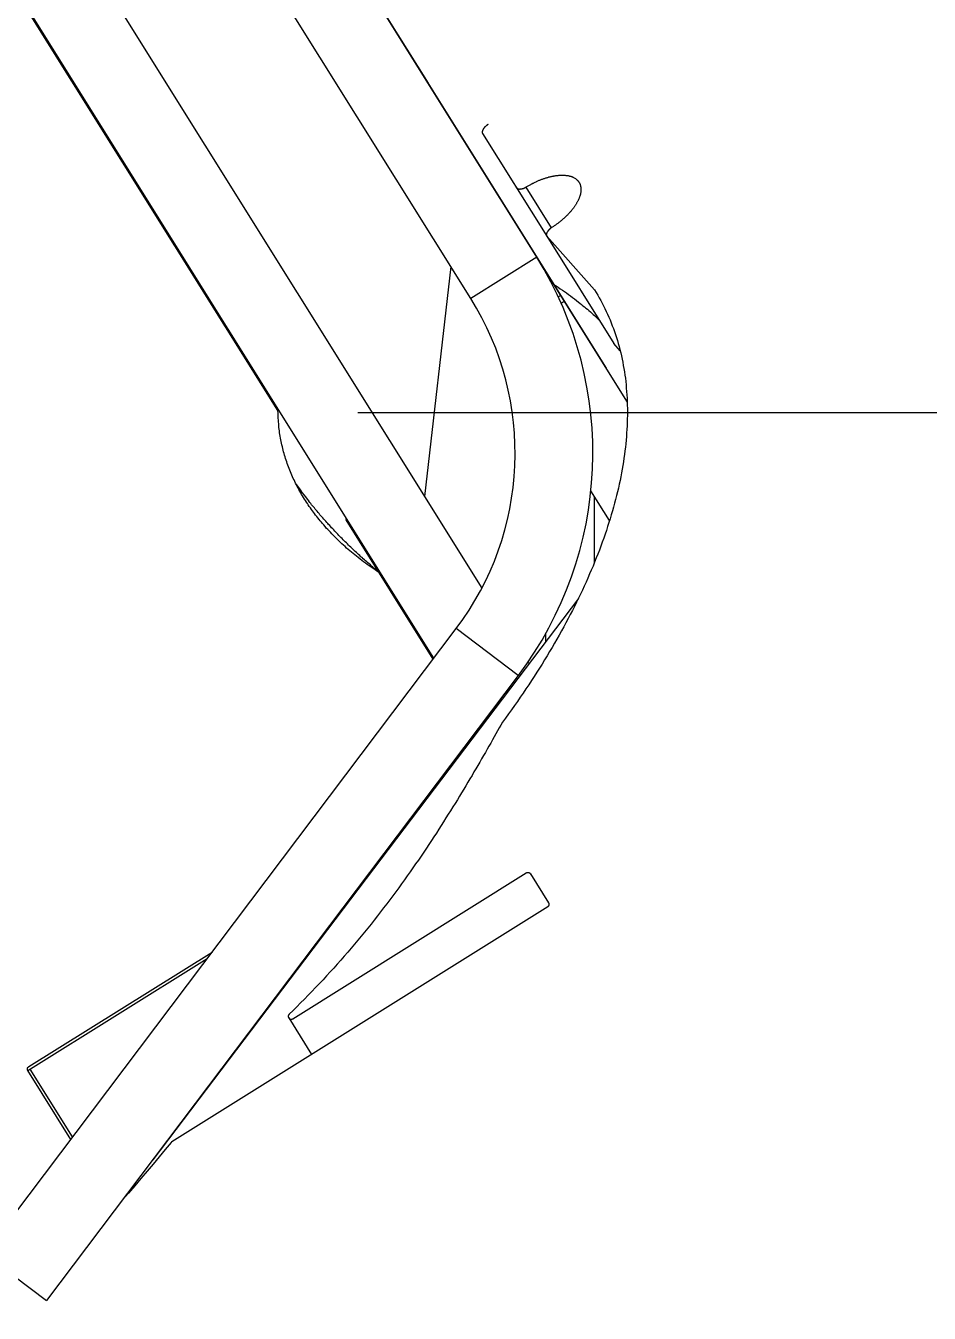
# Model space of a CAD drawing. Header units: millimetres. Extents: x 1084702 to 1166801, y 36632 to 124519.
# Drawn here: x 1098667.8 to 1098760.7, y 107015.8 to 107148.3 of the extents above; entities that cross this region are included whole.
import ezdxf

# ---------------------------------------------------------------- set-up
doc = ezdxf.new("R2010")
doc.units = ezdxf.units.MM
doc.header["$LTSCALE"] = 250
doc.linetypes.add('CENTER', pattern=[3, 2.5, -0.25, 0, -0.25])
doc.linetypes.add('PHANTOM', pattern=[2.1, 1.25, -0.2, 0.125, -0.2, 0.125, -0.2])
doc.layers.get('0').update_dxf_attribs({"color": 255})

# ---------------------------------------------------------------- blocks, each defined once
blk = doc.blocks.new('cont')
at = {"linetype": 'PHANTOM'}
blk.add_lwpolyline([(225402.77, 143408.75), (231452.77, 143408.75), (231452.77, 145808.75), (225402.77, 145808.75)], close=True, dxfattribs=at)
blk = doc.blocks.new('PK65002M m platform_side')
at = {"linetype": 'Continuous'}
for p, q in [((-9593, 6359.29), (-9453.7, 6136.38)), ((-9458.63, 6129.17), (-9599.78, 6355.05)), ((-9552.93, 6338.26), (-9438.75, 6155.53)), ((-9551.35, 6335.76), (-9446.28, 6167.62)), ((-9454.84, 6166.18), (-9559.71, 6334.02)), ((-9474.69, 6154.65), (-9568.44, 6304.7)), ((-9464.53, 6196.81), (-9459.23, 6188.34)), ((-9459.23, 6188.34), (-9459.23, 6188.34)), ((-9453.63, 6183.14), (-9447.03, 6172.58)), ((-9452.73, 6177.93), (-9440.92, 6159.03)), ((-9452.73, 6177.93), (-9452.73, 6177.93)), ((-9449.19, 6177.62), (-9446.58, 6173.44)), ((-9447.03, 6172.58), (-9442.11, 6167.07)), ((-9447.03, 6172.58), (-9440.14, 6161.56)), ((-9448.06, 6170.42), (-9454.84, 6166.18)), ((-9456.89, 6169.46), (-9459.6, 6145.82)), ((-9445.84, 6166.35), (-9445.6, 6166.5)), ((-9445.55, 6165.7), (-9445.23, 6165.9)), ((-9444.22, 6164.28), (-9444.19, 6164.26)), ((-9439.47, 6160.81), (-9440.14, 6161.56)), ((-9474.67, 6154.62), (-9474.69, 6154.65)), ((-9440.56, 6143.34), (-9442.48, 6146.41)), ((-9442.12, 6139.02), (-9442.12, 6145.82)), ((-9458.7, 6129.08), (-9467.65, 6143.41)), ((-9464.29, 6138.02), (-9464.28, 6138.01)), ((-9464.28, 6138.01), (-9464.26, 6137.96)), ((-9464.26, 6137.96), (-9458.7, 6129.08)), ((-9443.77, 6135.32), (-9487.56, 6077.56)), ((-9461.07, 6133.06), (-9461.08, 6132.9)), ((-9504.87, 6067.9), (-9456.34, 6132.22)), ((-9449.95, 6127.4), (-9456.34, 6132.22)), ((-9447.14, 6131.69), (-9447.14, 6130.88)), ((-9448.96, 6128.78), (-9448.85, 6128.62)), ((-9449.95, 6127.4), (-9498.48, 6063.09)), ((-9454.09, 6121.71), (-9454.16, 6121.82)), ((-9454.03, 6121.8), (-9454.09, 6121.91)), ((-9454.16, 6121.81), (-9454.1, 6121.7)), ((-9473.15, 6092.08), (-9449.13, 6107.1)), ((-9465.4, 6106.79), (-9465.45, 6106.86)), ((-9465.25, 6107.12), (-9465.21, 6107.04)), ((-9448.71, 6107), (-9446.85, 6104.02)), ((-9446.93, 6103.59), (-9485.6, 6079.43)), ((-9500.4, 6086.75), (-9481.95, 6098.28)), ((-9500.31, 6087.16), (-9481.44, 6098.95)), ((-9473.57, 6092.18), (-9471.22, 6088.42)), ((-9495.98, 6079.68), (-9500.4, 6086.75)), ((-9495.79, 6079.93), (-9500.15, 6086.91)), ((-9504.87, 6067.9), (-9498.48, 6063.09))]:
    blk.add_line(p, q, dxfattribs=at)
for points in [[(-9453.04, 6184.09), (-9453.06, 6184.08), (-9453.08, 6184.07), (-9453.1, 6184.06), (-9453.12, 6184.04), (-9453.14, 6184.03), (-9453.16, 6184.02), (-9453.18, 6184.01), (-9453.19, 6183.99), (-9453.21, 6183.98), (-9453.23, 6183.96), (-9453.25, 6183.95), (-9453.26, 6183.94), (-9453.28, 6183.92), (-9453.3, 6183.91), (-9453.31, 6183.89), (-9453.33, 6183.88), (-9453.34, 6183.86), (-9453.36, 6183.85), (-9453.38, 6183.83), (-9453.39, 6183.82), (-9453.4, 6183.8), (-9453.42, 6183.79), (-9453.43, 6183.77), (-9453.45, 6183.76), (-9453.46, 6183.74), (-9453.47, 6183.73), (-9453.49, 6183.71), (-9453.5, 6183.7), (-9453.51, 6183.68), (-9453.52, 6183.67), (-9453.53, 6183.65), (-9453.54, 6183.63), (-9453.55, 6183.62), (-9453.56, 6183.6), (-9453.57, 6183.59), (-9453.58, 6183.57), (-9453.59, 6183.56), (-9453.6, 6183.54), (-9453.6, 6183.53), (-9453.61, 6183.51), (-9453.62, 6183.5), (-9453.63, 6183.48), (-9453.63, 6183.47), (-9453.64, 6183.45), (-9453.64, 6183.44), (-9453.65, 6183.42), (-9453.65, 6183.41), (-9453.65, 6183.4), (-9453.66, 6183.38), (-9453.66, 6183.37), (-9453.66, 6183.35), (-9453.66, 6183.34), (-9453.67, 6183.33), (-9453.67, 6183.31), (-9453.67, 6183.3), (-9453.67, 6183.29), (-9453.67, 6183.27), (-9453.67, 6183.26), (-9453.67, 6183.25), (-9453.66, 6183.24), (-9453.66, 6183.23), (-9453.66, 6183.21), (-9453.66, 6183.2), (-9453.65, 6183.19), (-9453.65, 6183.18), (-9453.64, 6183.17), (-9453.64, 6183.16), (-9453.63, 6183.15), (-9453.63, 6183.14)], [(-9449.19, 6177.62), (-9449.13, 6177.66), (-9449.06, 6177.7), (-9449, 6177.73), (-9448.93, 6177.77), (-9448.87, 6177.81), (-9448.8, 6177.85), (-9448.74, 6177.88), (-9448.67, 6177.92), (-9448.6, 6177.96), (-9448.54, 6177.99), (-9448.47, 6178.03), (-9448.4, 6178.06), (-9448.34, 6178.09), (-9448.27, 6178.13), (-9448.2, 6178.16), (-9448.13, 6178.19), (-9448.07, 6178.22), (-9448, 6178.25), (-9447.93, 6178.28), (-9447.86, 6178.31), (-9447.8, 6178.34), (-9447.73, 6178.37), (-9447.66, 6178.39), (-9447.59, 6178.42), (-9447.53, 6178.44), (-9447.46, 6178.47), (-9447.39, 6178.49), (-9447.33, 6178.52), (-9447.26, 6178.54), (-9447.19, 6178.56), (-9447.13, 6178.58), (-9447.06, 6178.6), (-9446.99, 6178.62), (-9446.93, 6178.64), (-9446.86, 6178.66), (-9446.8, 6178.68), (-9446.73, 6178.7), (-9446.67, 6178.71), (-9446.6, 6178.73), (-9446.54, 6178.74), (-9446.47, 6178.76), (-9446.41, 6178.77), (-9446.34, 6178.78), (-9446.28, 6178.79), (-9446.22, 6178.8), (-9446.16, 6178.81), (-9446.1, 6178.82), (-9446.03, 6178.83), (-9445.97, 6178.84), (-9445.91, 6178.85), (-9445.85, 6178.85), (-9445.79, 6178.86), (-9445.74, 6178.86), (-9445.68, 6178.86), (-9445.62, 6178.87), (-9445.56, 6178.87), (-9445.51, 6178.87), (-9445.45, 6178.87), (-9445.39, 6178.87), (-9445.34, 6178.87), (-9445.28, 6178.87), (-9445.23, 6178.87), (-9445.18, 6178.86), (-9445.12, 6178.86), (-9445.07, 6178.85), (-9445.02, 6178.85), (-9444.97, 6178.84), (-9444.92, 6178.83), (-9444.87, 6178.83), (-9444.82, 6178.82), (-9444.77, 6178.81), (-9444.73, 6178.8), (-9444.68, 6178.78), (-9444.63, 6178.77), (-9444.59, 6178.76), (-9444.55, 6178.75), (-9444.5, 6178.73), (-9444.46, 6178.72), (-9444.42, 6178.7), (-9444.38, 6178.68), (-9444.34, 6178.67), (-9444.3, 6178.65), (-9444.26, 6178.63), (-9444.22, 6178.61), (-9444.19, 6178.59), (-9444.15, 6178.57), (-9444.12, 6178.55), (-9444.08, 6178.53), (-9444.05, 6178.5), (-9444.02, 6178.48), (-9443.99, 6178.45), (-9443.96, 6178.43), (-9443.93, 6178.4), (-9443.9, 6178.37), (-9443.87, 6178.35), (-9443.84, 6178.32), (-9443.82, 6178.29), (-9443.79, 6178.26), (-9443.77, 6178.23), (-9443.75, 6178.2), (-9443.73, 6178.17), (-9443.71, 6178.14)], [(-9450.16, 6177.59), (-9450.15, 6177.58), (-9450.15, 6177.57), (-9450.14, 6177.57), (-9450.13, 6177.56), (-9450.13, 6177.55), (-9450.12, 6177.54), (-9450.11, 6177.53), (-9450.1, 6177.53), (-9450.09, 6177.52), (-9450.08, 6177.51), (-9450.07, 6177.5), (-9450.06, 6177.5), (-9450.05, 6177.49), (-9450.04, 6177.49), (-9450.02, 6177.48), (-9450.01, 6177.48), (-9450, 6177.47), (-9449.99, 6177.47), (-9449.97, 6177.46), (-9449.96, 6177.46), (-9449.95, 6177.46), (-9449.93, 6177.45), (-9449.92, 6177.45), (-9449.9, 6177.45), (-9449.89, 6177.45), (-9449.87, 6177.45), (-9449.86, 6177.45), (-9449.84, 6177.44), (-9449.82, 6177.44), (-9449.81, 6177.44), (-9449.79, 6177.44), (-9449.77, 6177.44), (-9449.76, 6177.45), (-9449.74, 6177.45), (-9449.72, 6177.45), (-9449.7, 6177.45), (-9449.68, 6177.45), (-9449.67, 6177.46), (-9449.65, 6177.46), (-9449.63, 6177.46), (-9449.61, 6177.47), (-9449.59, 6177.47), (-9449.57, 6177.47), (-9449.55, 6177.48), (-9449.53, 6177.48), (-9449.51, 6177.49), (-9449.49, 6177.49), (-9449.47, 6177.5), (-9449.45, 6177.51), (-9449.43, 6177.51), (-9449.41, 6177.52), (-9449.39, 6177.53), (-9449.37, 6177.54), (-9449.35, 6177.54), (-9449.33, 6177.55), (-9449.31, 6177.56), (-9449.29, 6177.57), (-9449.27, 6177.58), (-9449.25, 6177.59), (-9449.23, 6177.6), (-9449.21, 6177.61), (-9449.19, 6177.62)], [(-9443.71, 6178.14), (-9443.69, 6178.11), (-9443.67, 6178.07), (-9443.65, 6178.04), (-9443.63, 6178.01), (-9443.62, 6177.97), (-9443.6, 6177.94), (-9443.59, 6177.9), (-9443.58, 6177.86), (-9443.57, 6177.82), (-9443.56, 6177.79), (-9443.55, 6177.75), (-9443.54, 6177.71), (-9443.53, 6177.67), (-9443.52, 6177.63), (-9443.52, 6177.59), (-9443.51, 6177.55), (-9443.51, 6177.51), (-9443.51, 6177.47), (-9443.51, 6177.42), (-9443.51, 6177.38), (-9443.51, 6177.34), (-9443.51, 6177.29), (-9443.51, 6177.25), (-9443.52, 6177.21), (-9443.52, 6177.16), (-9443.53, 6177.12), (-9443.53, 6177.07), (-9443.54, 6177.03), (-9443.55, 6176.98), (-9443.56, 6176.93), (-9443.57, 6176.89), (-9443.59, 6176.84), (-9443.6, 6176.79), (-9443.61, 6176.74), (-9443.63, 6176.7), (-9443.64, 6176.65), (-9443.66, 6176.6), (-9443.68, 6176.55), (-9443.7, 6176.5), (-9443.72, 6176.45), (-9443.74, 6176.4), (-9443.76, 6176.35), (-9443.79, 6176.3), (-9443.81, 6176.25), (-9443.84, 6176.2), (-9443.86, 6176.15), (-9443.89, 6176.1), (-9443.92, 6176.05), (-9443.95, 6176), (-9443.98, 6175.95), (-9444.01, 6175.9), (-9444.04, 6175.84), (-9444.07, 6175.79), (-9444.1, 6175.74), (-9444.14, 6175.69), (-9444.17, 6175.64), (-9444.21, 6175.59), (-9444.25, 6175.54), (-9444.29, 6175.48), (-9444.32, 6175.43), (-9444.36, 6175.38), (-9444.4, 6175.33), (-9444.45, 6175.28), (-9444.49, 6175.23), (-9444.53, 6175.17), (-9444.58, 6175.12), (-9444.62, 6175.07), (-9444.67, 6175.02), (-9444.71, 6174.97), (-9444.76, 6174.92), (-9444.81, 6174.87), (-9444.86, 6174.82), (-9444.9, 6174.77), (-9444.95, 6174.72), (-9445, 6174.67), (-9445.05, 6174.62), (-9445.11, 6174.57), (-9445.16, 6174.52), (-9445.21, 6174.47), (-9445.26, 6174.42), (-9445.32, 6174.37), (-9445.37, 6174.33), (-9445.43, 6174.28), (-9445.49, 6174.23), (-9445.54, 6174.18), (-9445.6, 6174.14), (-9445.66, 6174.09), (-9445.72, 6174.04), (-9445.78, 6174), (-9445.83, 6173.95), (-9445.89, 6173.91), (-9445.96, 6173.86), (-9446.02, 6173.82), (-9446.08, 6173.77), (-9446.14, 6173.73), (-9446.2, 6173.68), (-9446.26, 6173.64), (-9446.33, 6173.6), (-9446.39, 6173.56), (-9446.45, 6173.52), (-9446.52, 6173.48), (-9446.58, 6173.44)], [(-9446.58, 6173.44), (-9446.6, 6173.42), (-9446.62, 6173.41), (-9446.63, 6173.39), (-9446.65, 6173.38), (-9446.67, 6173.37), (-9446.68, 6173.35), (-9446.7, 6173.34), (-9446.72, 6173.32), (-9446.73, 6173.31), (-9446.75, 6173.29), (-9446.76, 6173.28), (-9446.78, 6173.26), (-9446.79, 6173.25), (-9446.81, 6173.23), (-9446.82, 6173.22), (-9446.83, 6173.2), (-9446.85, 6173.19), (-9446.86, 6173.17), (-9446.87, 6173.16), (-9446.89, 6173.14), (-9446.9, 6173.13), (-9446.91, 6173.11), (-9446.92, 6173.1), (-9446.93, 6173.08), (-9446.94, 6173.07), (-9446.95, 6173.05), (-9446.96, 6173.04), (-9446.97, 6173.02), (-9446.98, 6173), (-9446.99, 6172.99), (-9447, 6172.97), (-9447, 6172.96), (-9447.01, 6172.94), (-9447.02, 6172.93), (-9447.02, 6172.91), (-9447.03, 6172.9), (-9447.04, 6172.89), (-9447.04, 6172.87), (-9447.05, 6172.86), (-9447.05, 6172.84), (-9447.05, 6172.83), (-9447.06, 6172.81), (-9447.06, 6172.8), (-9447.06, 6172.79), (-9447.06, 6172.77), (-9447.06, 6172.76), (-9447.07, 6172.75), (-9447.07, 6172.73), (-9447.07, 6172.72), (-9447.07, 6172.71), (-9447.06, 6172.7), (-9447.06, 6172.68), (-9447.06, 6172.67), (-9447.06, 6172.66), (-9447.06, 6172.65), (-9447.05, 6172.64), (-9447.05, 6172.63), (-9447.05, 6172.62), (-9447.04, 6172.61), (-9447.04, 6172.6), (-9447.03, 6172.59), (-9447.03, 6172.58)], [(-9442.11, 6167.07), (-9441.94, 6166.8), (-9441.78, 6166.53), (-9441.62, 6166.26), (-9441.47, 6165.98), (-9441.32, 6165.7), (-9441.18, 6165.42), (-9441.04, 6165.14), (-9440.9, 6164.85), (-9440.77, 6164.56), (-9440.64, 6164.27), (-9440.51, 6163.98), (-9440.39, 6163.68), (-9440.28, 6163.38), (-9440.16, 6163.08), (-9440.06, 6162.78), (-9439.95, 6162.48), (-9439.85, 6162.17), (-9439.76, 6161.86), (-9439.67, 6161.55), (-9439.58, 6161.23), (-9439.5, 6160.92), (-9439.42, 6160.6), (-9439.35, 6160.28), (-9439.28, 6159.95), (-9439.21, 6159.63), (-9439.15, 6159.3), (-9439.09, 6158.97), (-9439.04, 6158.64), (-9438.99, 6158.31), (-9438.94, 6157.97), (-9438.9, 6157.64), (-9438.87, 6157.3), (-9438.84, 6156.96), (-9438.81, 6156.61), (-9438.78, 6156.27), (-9438.77, 6155.92), (-9438.75, 6155.57), (-9438.74, 6155.22), (-9438.73, 6154.87), (-9438.73, 6154.51), (-9438.73, 6154.16), (-9438.74, 6153.8), (-9438.75, 6153.44), (-9438.76, 6153.08), (-9438.78, 6152.71), (-9438.81, 6152.35), (-9438.83, 6151.98), (-9438.87, 6151.61), (-9438.9, 6151.24), (-9438.94, 6150.87), (-9438.99, 6150.5), (-9439.03, 6150.12), (-9439.09, 6149.75), (-9439.14, 6149.37), (-9439.21, 6148.99), (-9439.27, 6148.61), (-9439.34, 6148.23), (-9439.42, 6147.84), (-9439.49, 6147.46), (-9439.58, 6147.07), (-9439.66, 6146.68), (-9439.75, 6146.29), (-9439.85, 6145.9), (-9439.95, 6145.51), (-9440.05, 6145.12), (-9440.16, 6144.72), (-9440.27, 6144.33), (-9440.39, 6143.93), (-9440.5, 6143.53), (-9440.63, 6143.13), (-9440.76, 6142.73), (-9440.89, 6142.33), (-9441.03, 6141.92), (-9441.17, 6141.52), (-9441.31, 6141.12), (-9441.46, 6140.71), (-9441.61, 6140.3), (-9441.77, 6139.89), (-9441.93, 6139.49), (-9442.1, 6139.07), (-9442.26, 6138.66), (-9442.44, 6138.25), (-9442.62, 6137.84), (-9442.8, 6137.42), (-9442.98, 6137.01), (-9443.17, 6136.59), (-9443.36, 6136.18), (-9443.56, 6135.76), (-9443.76, 6135.34), (-9443.97, 6134.93), (-9444.18, 6134.51), (-9444.39, 6134.09), (-9444.61, 6133.67), (-9444.83, 6133.25), (-9445.05, 6132.82), (-9445.28, 6132.4), (-9445.51, 6131.98), (-9445.75, 6131.55), (-9445.99, 6131.13), (-9446.23, 6130.71), (-9446.48, 6130.28), (-9446.73, 6129.86), (-9446.99, 6129.43), (-9447.25, 6129.01), (-9447.51, 6128.58), (-9447.78, 6128.15), (-9448.05, 6127.73), (-9448.32, 6127.3), (-9448.6, 6126.87), (-9448.88, 6126.44), (-9449.17, 6126.02), (-9449.45, 6125.59), (-9449.75, 6125.16), (-9450.04, 6124.73), (-9450.34, 6124.3), (-9450.65, 6123.87), (-9450.95, 6123.44), (-9451.26, 6123.02), (-9451.58, 6122.59)], [(-9446.28, 6167.62), (-9446.07, 6167.48), (-9445.85, 6167.34), (-9445.63, 6167.19), (-9445.42, 6167.05), (-9445.21, 6166.9), (-9445, 6166.75), (-9444.79, 6166.6), (-9444.58, 6166.44), (-9444.37, 6166.29), (-9444.17, 6166.13), (-9443.97, 6165.97), (-9443.77, 6165.81)], [(-9443.77, 6165.81), (-9443.61, 6165.69), (-9443.45, 6165.57), (-9443.3, 6165.44), (-9443.14, 6165.32), (-9442.99, 6165.19), (-9442.84, 6165.07), (-9442.69, 6164.94), (-9442.54, 6164.81), (-9442.4, 6164.68), (-9442.25, 6164.55), (-9442.11, 6164.42), (-9441.97, 6164.28), (-9441.83, 6164.15), (-9441.69, 6164.01), (-9441.64, 6163.96)], [(-9473.39, 6148.36), (-9473.46, 6148.53), (-9473.53, 6148.7), (-9473.59, 6148.86), (-9473.65, 6149.03), (-9473.71, 6149.2), (-9473.77, 6149.37), (-9473.83, 6149.54), (-9473.89, 6149.71), (-9473.94, 6149.89), (-9473.99, 6150.06), (-9474.04, 6150.23), (-9474.09, 6150.41), (-9474.14, 6150.58), (-9474.18, 6150.76), (-9474.22, 6150.93), (-9474.26, 6151.11), (-9474.3, 6151.29), (-9474.34, 6151.47), (-9474.38, 6151.64), (-9474.41, 6151.82), (-9474.44, 6152.01), (-9474.47, 6152.19), (-9474.5, 6152.37), (-9474.52, 6152.55), (-9474.55, 6152.74), (-9474.57, 6152.92), (-9474.59, 6153.11), (-9474.6, 6153.29), (-9474.62, 6153.48), (-9474.63, 6153.67), (-9474.64, 6153.86), (-9474.65, 6154.05), (-9474.66, 6154.24), (-9474.66, 6154.43), (-9474.67, 6154.62)], [(-9471.94, 6145.55), (-9472.04, 6145.71), (-9472.14, 6145.87), (-9472.24, 6146.03), (-9472.33, 6146.2), (-9472.42, 6146.36), (-9472.51, 6146.52), (-9472.6, 6146.69), (-9472.69, 6146.85), (-9472.77, 6147.02), (-9472.86, 6147.18), (-9472.94, 6147.35), (-9473.02, 6147.52), (-9473.1, 6147.68), (-9473.18, 6147.85), (-9473.25, 6148.02), (-9473.32, 6148.19), (-9473.39, 6148.36)], [(-9472.79, 6147.05), (-9472.66, 6146.86), (-9472.5, 6146.64), (-9472.33, 6146.42), (-9472.17, 6146.2), (-9472, 6145.98), (-9471.83, 6145.76), (-9471.66, 6145.54), (-9471.49, 6145.32)], [(-9469.96, 6142.88), (-9470.09, 6143.02), (-9470.21, 6143.17), (-9470.33, 6143.31), (-9470.45, 6143.46), (-9470.57, 6143.6), (-9470.68, 6143.75), (-9470.8, 6143.9), (-9470.91, 6144.05), (-9471.02, 6144.19), (-9471.13, 6144.34), (-9471.24, 6144.49), (-9471.34, 6144.64), (-9471.45, 6144.79), (-9471.55, 6144.94), (-9471.65, 6145.09), (-9471.75, 6145.24), (-9471.85, 6145.4), (-9471.94, 6145.55)], [(-9464.29, 6138.02), (-9464.42, 6138.13), (-9464.55, 6138.23), (-9464.67, 6138.34), (-9464.8, 6138.45), (-9464.92, 6138.55), (-9465.05, 6138.66), (-9465.17, 6138.77), (-9465.3, 6138.87), (-9465.42, 6138.98), (-9465.54, 6139.09), (-9465.66, 6139.19), (-9465.78, 6139.3), (-9465.9, 6139.41), (-9466.02, 6139.52), (-9466.14, 6139.62), (-9466.26, 6139.73), (-9466.38, 6139.84), (-9466.49, 6139.95), (-9466.61, 6140.06), (-9466.73, 6140.16), (-9466.84, 6140.27), (-9466.96, 6140.38), (-9467.07, 6140.49), (-9467.19, 6140.6), (-9467.3, 6140.71), (-9467.41, 6140.82), (-9467.53, 6140.93), (-9467.64, 6141.04), (-9467.75, 6141.15), (-9467.86, 6141.26), (-9467.97, 6141.37), (-9468.08, 6141.48), (-9468.19, 6141.59), (-9468.3, 6141.7), (-9468.41, 6141.81), (-9468.51, 6141.92), (-9468.62, 6142.03), (-9468.73, 6142.15), (-9468.83, 6142.26), (-9468.94, 6142.37), (-9469.04, 6142.48), (-9469.15, 6142.59), (-9469.25, 6142.7), (-9469.35, 6142.82), (-9469.46, 6142.93), (-9469.56, 6143.04), (-9469.66, 6143.15), (-9469.76, 6143.27), (-9469.86, 6143.38), (-9469.96, 6143.49), (-9470.06, 6143.61), (-9470.16, 6143.72), (-9470.26, 6143.83), (-9470.35, 6143.94), (-9470.45, 6144.06), (-9470.55, 6144.17), (-9470.64, 6144.29), (-9470.74, 6144.4), (-9470.83, 6144.51), (-9470.93, 6144.63), (-9471.02, 6144.74), (-9471.12, 6144.86), (-9471.21, 6144.97), (-9471.3, 6145.09), (-9471.39, 6145.2), (-9471.49, 6145.32)], [(-9464.28, 6138.01), (-9464.49, 6138.14), (-9464.69, 6138.28), (-9464.89, 6138.41), (-9465.09, 6138.55), (-9465.29, 6138.69), (-9465.48, 6138.82), (-9465.67, 6138.96), (-9465.86, 6139.1), (-9466.04, 6139.24), (-9466.22, 6139.38), (-9466.41, 6139.52), (-9466.58, 6139.66), (-9466.76, 6139.8), (-9466.93, 6139.94), (-9467.11, 6140.08), (-9467.27, 6140.23), (-9467.44, 6140.37), (-9467.61, 6140.51), (-9467.77, 6140.66), (-9467.93, 6140.8), (-9468.09, 6140.95), (-9468.24, 6141.09), (-9468.4, 6141.24), (-9468.55, 6141.39), (-9468.7, 6141.53), (-9468.85, 6141.68), (-9469, 6141.83), (-9469.14, 6141.98), (-9469.28, 6142.13), (-9469.42, 6142.28), (-9469.56, 6142.42), (-9469.7, 6142.57), (-9469.83, 6142.73), (-9469.96, 6142.88)], [(-9464.26, 6137.96), (-9464.26, 6137.98), (-9464.27, 6137.99), (-9464.29, 6138.02)], [(-9451.58, 6122.59), (-9451.74, 6122.29), (-9451.91, 6122), (-9452.08, 6121.69), (-9452.25, 6121.39), (-9452.43, 6121.08), (-9452.61, 6120.77), (-9452.79, 6120.45), (-9452.97, 6120.13), (-9453.15, 6119.81), (-9453.34, 6119.48), (-9453.53, 6119.15), (-9453.72, 6118.82), (-9453.91, 6118.49), (-9454.11, 6118.15), (-9454.31, 6117.81), (-9454.51, 6117.47), (-9454.71, 6117.12), (-9454.92, 6116.77), (-9455.13, 6116.42), (-9455.34, 6116.06), (-9455.56, 6115.7), (-9455.78, 6115.34), (-9456, 6114.98), (-9456.22, 6114.61), (-9456.45, 6114.24), (-9456.68, 6113.87), (-9456.91, 6113.49), (-9457.15, 6113.12), (-9457.39, 6112.74), (-9457.63, 6112.35), (-9457.87, 6111.97), (-9458.12, 6111.58), (-9458.37, 6111.19), (-9458.63, 6110.8), (-9458.89, 6110.41), (-9459.15, 6110.01), (-9459.41, 6109.62), (-9459.68, 6109.22), (-9459.95, 6108.82), (-9460.23, 6108.41), (-9460.51, 6108.01), (-9460.79, 6107.6), (-9461.08, 6107.2), (-9461.37, 6106.79), (-9461.66, 6106.38), (-9461.95, 6105.97), (-9462.25, 6105.56), (-9462.56, 6105.14), (-9462.86, 6104.73), (-9463.17, 6104.32), (-9463.48, 6103.9), (-9463.8, 6103.49), (-9464.12, 6103.07), (-9464.44, 6102.66), (-9464.77, 6102.24), (-9465.1, 6101.83), (-9465.43, 6101.41), (-9465.77, 6101), (-9466.11, 6100.59), (-9466.45, 6100.17), (-9466.79, 6099.76), (-9467.14, 6099.35), (-9467.5, 6098.94), (-9467.85, 6098.53), (-9468.21, 6098.12), (-9468.57, 6097.71), (-9468.93, 6097.3), (-9469.3, 6096.9), (-9469.67, 6096.49), (-9470.04, 6096.09), (-9470.42, 6095.69), (-9470.8, 6095.29), (-9471.18, 6094.89), (-9471.56, 6094.5), (-9471.95, 6094.1), (-9472.34, 6093.71), (-9472.73, 6093.32), (-9473.12, 6092.94), (-9473.52, 6092.55)], [(-9449.13, 6107.1), (-9449.12, 6107.1), (-9449.11, 6107.11), (-9449.1, 6107.11), (-9449.1, 6107.11), (-9449.09, 6107.12), (-9449.08, 6107.12), (-9449.08, 6107.12), (-9449.07, 6107.13), (-9449.06, 6107.13), (-9449.05, 6107.13), (-9449.04, 6107.13), (-9449.04, 6107.14), (-9449.03, 6107.14), (-9449.02, 6107.14), (-9449.01, 6107.14), (-9449, 6107.14), (-9449, 6107.14), (-9448.99, 6107.14), (-9448.98, 6107.14), (-9448.97, 6107.14), (-9448.96, 6107.14), (-9448.95, 6107.14), (-9448.94, 6107.14), (-9448.94, 6107.14), (-9448.93, 6107.14), (-9448.92, 6107.14), (-9448.91, 6107.14), (-9448.9, 6107.14), (-9448.89, 6107.13), (-9448.88, 6107.13), (-9448.88, 6107.13), (-9448.87, 6107.13), (-9448.86, 6107.12), (-9448.85, 6107.12), (-9448.84, 6107.12), (-9448.83, 6107.11), (-9448.82, 6107.11), (-9448.82, 6107.1), (-9448.81, 6107.1), (-9448.8, 6107.09), (-9448.79, 6107.09), (-9448.78, 6107.08), (-9448.78, 6107.08), (-9448.77, 6107.07), (-9448.76, 6107.06), (-9448.75, 6107.06), (-9448.75, 6107.05), (-9448.74, 6107.04), (-9448.73, 6107.03), (-9448.73, 6107.03), (-9448.72, 6107.02), (-9448.72, 6107.01), (-9448.71, 6107)], [(-9446.85, 6104.02), (-9446.84, 6104.01), (-9446.84, 6104), (-9446.83, 6103.99), (-9446.83, 6103.98), (-9446.82, 6103.97), (-9446.82, 6103.96), (-9446.82, 6103.95), (-9446.81, 6103.94), (-9446.81, 6103.93), (-9446.81, 6103.92), (-9446.81, 6103.91), (-9446.8, 6103.9), (-9446.8, 6103.89), (-9446.8, 6103.88), (-9446.8, 6103.87), (-9446.8, 6103.86), (-9446.8, 6103.85), (-9446.8, 6103.84), (-9446.8, 6103.83), (-9446.8, 6103.82), (-9446.8, 6103.81), (-9446.8, 6103.8), (-9446.8, 6103.79), (-9446.8, 6103.78), (-9446.81, 6103.78), (-9446.81, 6103.77), (-9446.81, 6103.76), (-9446.81, 6103.75), (-9446.82, 6103.74), (-9446.82, 6103.73), (-9446.82, 6103.72), (-9446.83, 6103.72), (-9446.83, 6103.71), (-9446.83, 6103.7), (-9446.84, 6103.69), (-9446.84, 6103.68), (-9446.85, 6103.68), (-9446.85, 6103.67), (-9446.86, 6103.66), (-9446.86, 6103.66), (-9446.87, 6103.65), (-9446.87, 6103.64), (-9446.88, 6103.64), (-9446.88, 6103.63), (-9446.89, 6103.63), (-9446.9, 6103.62), (-9446.9, 6103.62), (-9446.91, 6103.61), (-9446.91, 6103.61), (-9446.92, 6103.6), (-9446.93, 6103.6), (-9446.93, 6103.59)], [(-9473.52, 6092.55), (-9473.53, 6092.55), (-9473.53, 6092.54), (-9473.54, 6092.53), (-9473.54, 6092.53), (-9473.55, 6092.52), (-9473.55, 6092.51), (-9473.56, 6092.51), (-9473.56, 6092.5), (-9473.57, 6092.49), (-9473.57, 6092.49), (-9473.58, 6092.48), (-9473.58, 6092.47), (-9473.58, 6092.46), (-9473.59, 6092.46), (-9473.59, 6092.45), (-9473.59, 6092.44), (-9473.6, 6092.43), (-9473.6, 6092.42), (-9473.6, 6092.42), (-9473.6, 6092.41), (-9473.61, 6092.4), (-9473.61, 6092.39), (-9473.61, 6092.38), (-9473.61, 6092.37), (-9473.61, 6092.36), (-9473.61, 6092.35), (-9473.61, 6092.34), (-9473.61, 6092.33), (-9473.61, 6092.32), (-9473.61, 6092.32), (-9473.61, 6092.31), (-9473.61, 6092.3), (-9473.61, 6092.29), (-9473.61, 6092.28), (-9473.61, 6092.27), (-9473.6, 6092.26), (-9473.6, 6092.25), (-9473.6, 6092.24), (-9473.59, 6092.23), (-9473.59, 6092.22), (-9473.59, 6092.21), (-9473.58, 6092.2), (-9473.58, 6092.19), (-9473.57, 6092.19), (-9473.57, 6092.18)], [(-9473.57, 6092.18), (-9473.56, 6092.17), (-9473.56, 6092.16), (-9473.55, 6092.15)], [(-9473.55, 6092.15), (-9473.54, 6092.14), (-9473.54, 6092.14), (-9473.53, 6092.13), (-9473.52, 6092.12), (-9473.52, 6092.12), (-9473.51, 6092.11), (-9473.5, 6092.1), (-9473.49, 6092.1), (-9473.49, 6092.09), (-9473.48, 6092.09), (-9473.47, 6092.08), (-9473.46, 6092.08), (-9473.45, 6092.07), (-9473.44, 6092.07), (-9473.44, 6092.06), (-9473.43, 6092.06), (-9473.42, 6092.06), (-9473.41, 6092.05), (-9473.4, 6092.05), (-9473.39, 6092.05), (-9473.38, 6092.04), (-9473.37, 6092.04), (-9473.36, 6092.04), (-9473.36, 6092.04), (-9473.35, 6092.04), (-9473.34, 6092.04), (-9473.33, 6092.04), (-9473.32, 6092.04), (-9473.31, 6092.04), (-9473.3, 6092.04), (-9473.29, 6092.04), (-9473.29, 6092.04), (-9473.28, 6092.04), (-9473.27, 6092.04), (-9473.26, 6092.04), (-9473.25, 6092.04), (-9473.24, 6092.05), (-9473.24, 6092.05), (-9473.23, 6092.05), (-9473.22, 6092.05), (-9473.21, 6092.05), (-9473.21, 6092.06), (-9473.2, 6092.06), (-9473.19, 6092.06), (-9473.18, 6092.07), (-9473.18, 6092.07), (-9473.17, 6092.07), (-9473.16, 6092.08), (-9473.15, 6092.08)], [(-9500.4, 6086.75), (-9500.41, 6086.75), (-9500.41, 6086.76), (-9500.41, 6086.77), (-9500.42, 6086.78), (-9500.42, 6086.79), (-9500.43, 6086.8), (-9500.43, 6086.81), (-9500.43, 6086.81), (-9500.43, 6086.82), (-9500.44, 6086.83), (-9500.44, 6086.84), (-9500.44, 6086.85), (-9500.44, 6086.86), (-9500.44, 6086.87), (-9500.45, 6086.88), (-9500.45, 6086.89), (-9500.45, 6086.9), (-9500.45, 6086.91), (-9500.45, 6086.91), (-9500.45, 6086.92), (-9500.45, 6086.93), (-9500.44, 6086.94), (-9500.44, 6086.95), (-9500.44, 6086.96), (-9500.44, 6086.97), (-9500.44, 6086.98), (-9500.43, 6086.99), (-9500.43, 6087), (-9500.43, 6087.01), (-9500.43, 6087.01), (-9500.42, 6087.02), (-9500.42, 6087.03), (-9500.41, 6087.04), (-9500.41, 6087.05), (-9500.41, 6087.06), (-9500.4, 6087.06), (-9500.4, 6087.07), (-9500.39, 6087.08), (-9500.39, 6087.09), (-9500.38, 6087.09), (-9500.37, 6087.1), (-9500.37, 6087.11), (-9500.36, 6087.12), (-9500.35, 6087.12), (-9500.35, 6087.13), (-9500.34, 6087.13), (-9500.33, 6087.14), (-9500.33, 6087.15), (-9500.32, 6087.15), (-9500.31, 6087.16)], [(-9485.67, 6079.37), (-9486.28, 6078.63), (-9486.89, 6077.88), (-9487.51, 6077.14), (-9488.14, 6076.39), (-9488.77, 6075.64), (-9489.41, 6074.9), (-9490.05, 6074.15), (-9490.69, 6073.41)], [(-9485.6, 6079.43), (-9485.61, 6079.43), (-9485.61, 6079.42), (-9485.62, 6079.42), (-9485.62, 6079.41), (-9485.63, 6079.41), (-9485.64, 6079.4), (-9485.64, 6079.4), (-9485.65, 6079.39), (-9485.65, 6079.39), (-9485.66, 6079.38), (-9485.66, 6079.38), (-9485.67, 6079.37)]]:
    blk.add_lwpolyline(points, dxfattribs=at)
for centre, radius, start, end in [((-9480.28, 6150.29), 38, 322.961, 32), ((-9480.28, 6150.29), 30, 322.961, 32), ((-9441.17, 6158.87), 0.3, 13.6715, 31.9999), ((-9467.4, 6143.57), 0.3, 163.2746, 212.0004)]:
    blk.add_arc(centre, radius, start, end, dxfattribs=at)
blk = doc.blocks.new('profil_B4_1')
at = {"linetype": 'CENTER'}
blk.add_blockref('PK65002M m platform_side', (90405.39, 65327.55), dxfattribs=at)
blk.add_blockref('cont', (-149676.32, -74326.79))

msp = doc.modelspace()

# ---------------------------------------------------------------- block references
msp.add_blockref('profil_B4_1', (1017763.01, 35626.47))

doc.saveas('drawing.dxf')
